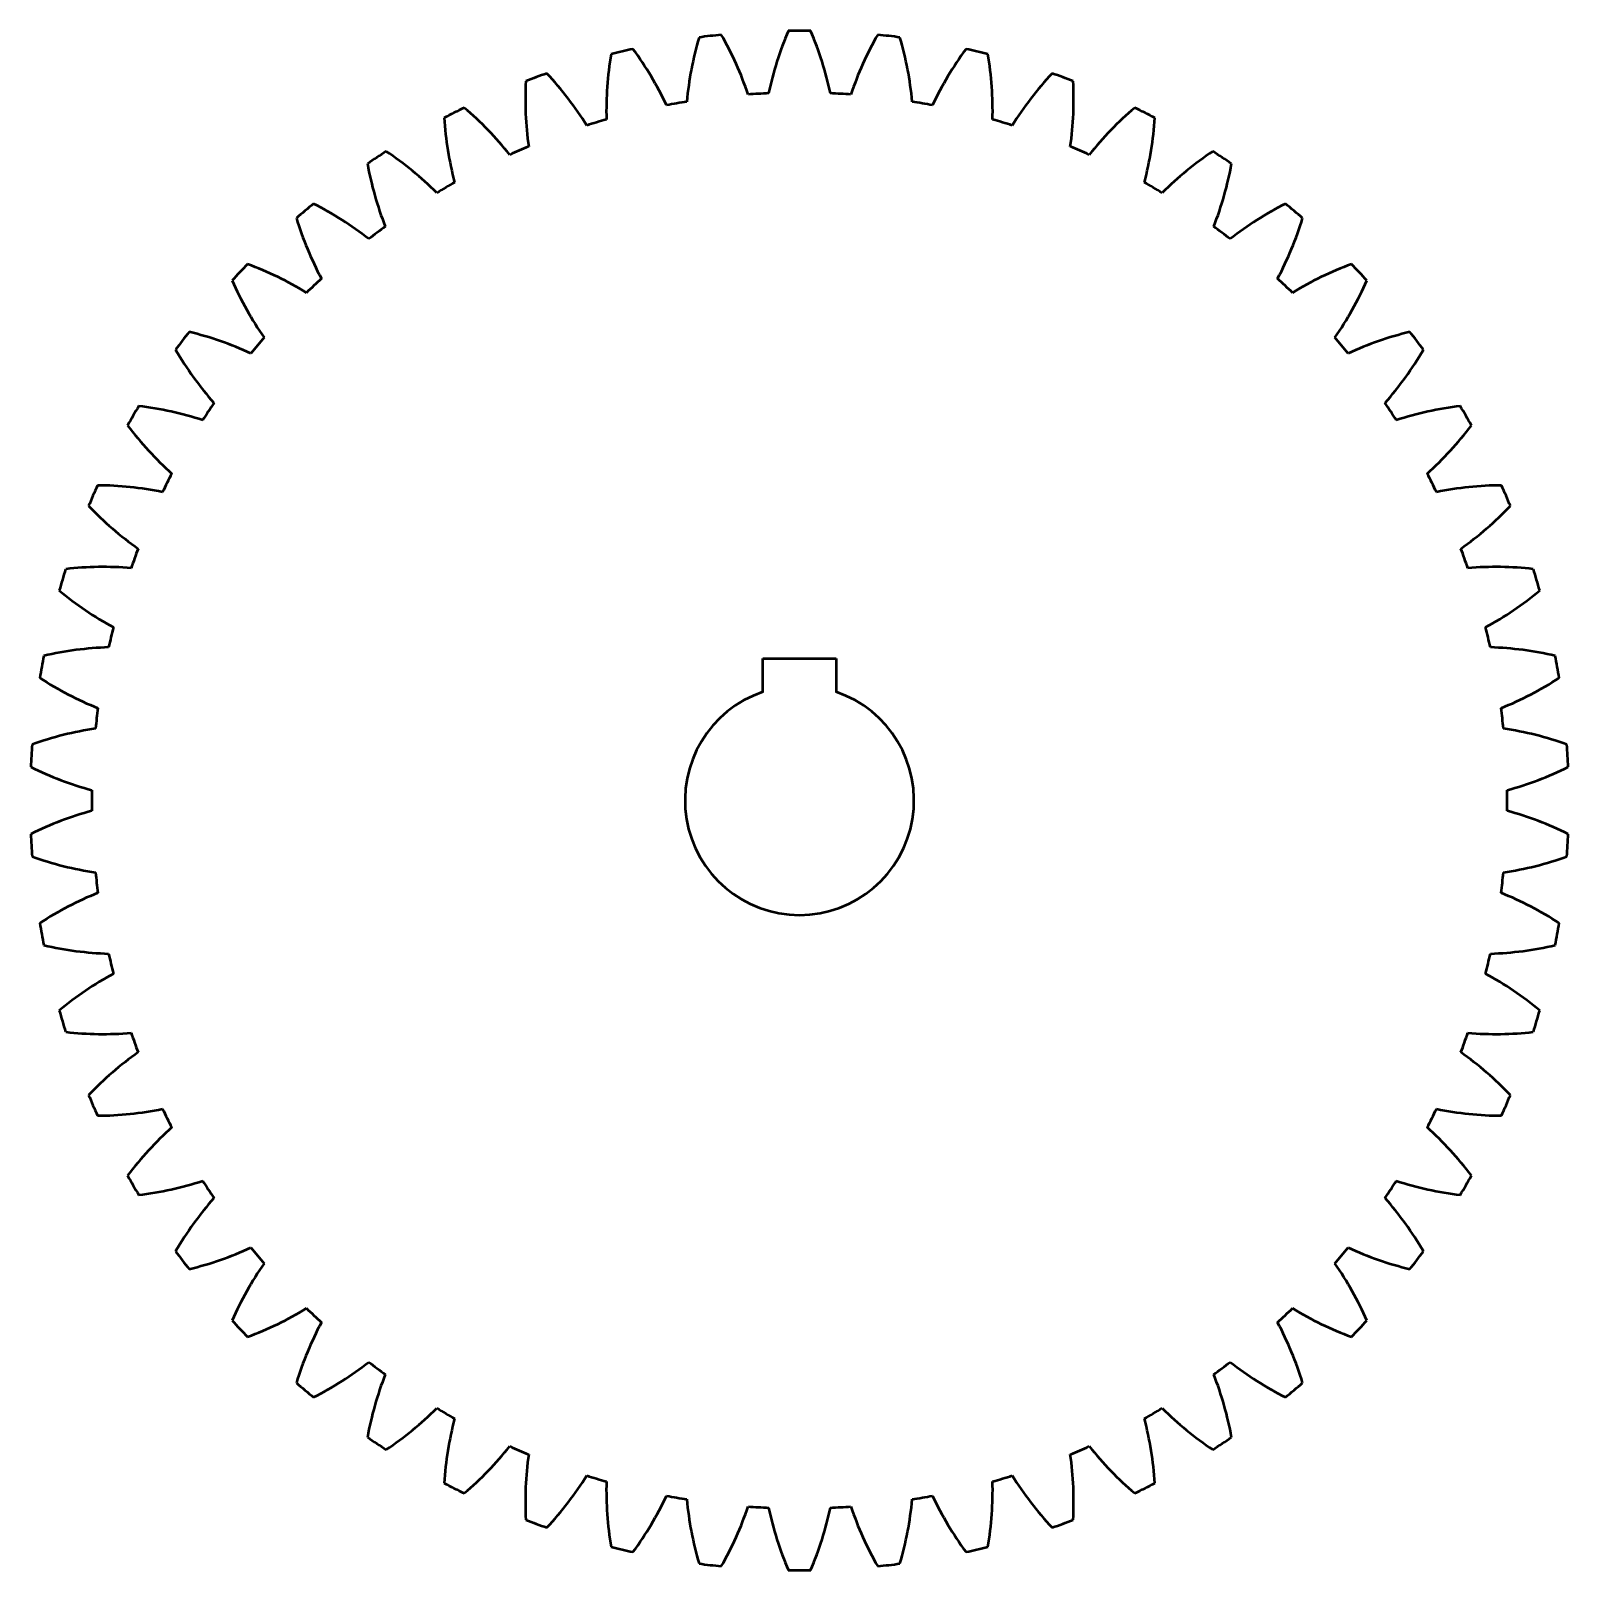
# Model space of a CAD drawing. Header units: millimetres. Extents: x 126 to 294, y 64 to 232.
import ezdxf

# ---------------------------------------------------------------- set-up
doc = ezdxf.new("R2010")
doc.units = ezdxf.units.MM
doc.layers.add('Visible (ISO)', color=7, linetype='Continuous', lineweight=50)

msp = doc.modelspace()

# ---------------------------------------------------------------- linework, layer by layer
at = {"layer": 'Visible (ISO)'}
for p, q in [((206, 160.34), (206, 164)), ((206, 164), (214, 164)), ((214, 164), (214, 160.34))]:
    msp.add_line(p, q, dxfattribs=at)
for centre, radius, start, end in [((210, 148.5), 84, 95.8333, 97.5), ((169.52, 213.82), 36.79, 18.5882, 29.7338), ((242.63, 218.08), 36.79, 156.9328, 168.0785), ((210, 148.5), 84, 89.1667, 90.8333), ((177.37, 218.08), 36.79, 11.9215, 23.0672), ((250.48, 213.82), 36.79, 150.2662, 161.4118), ((210, 148.5), 84, 82.5, 84.1667), ((210, 148.5), 84, 102.5, 104.1667), ((162.21, 208.68), 36.79, 25.2549, 36.4005), ((234.33, 221.39), 36.79, 163.5995, 174.7451), ((185.67, 221.39), 36.79, 5.2549, 16.4005), ((257.79, 208.68), 36.79, 143.5995, 154.7451), ((210, 148.5), 84, 75.8333, 77.5), ((225.7, 223.73), 36.79, 170.2662, 181.4118), ((194.3, 223.73), 36.79, 358.5882, 9.7338), ((216.86, 225.04), 36.79, 176.9328, 188.0785), ((210, 148.5), 84, 109.1667, 110.8333), ((155.55, 202.72), 36.79, 31.9215, 43.0672), ((264.45, 202.72), 36.79, 136.9328, 148.0785), ((210, 148.5), 84, 69.1667, 70.8333), ((203.14, 225.04), 36.79, 351.9215, 3.0672), ((210, 148.5), 77.25, 92.5, 94.1667), ((210, 148.5), 77.25, 85.8333, 87.5), ((210, 148.5), 84, 115.8333, 117.5), ((149.62, 196.03), 36.79, 38.5882, 49.7338), ((210, 148.5), 77.25, 99.1667, 100.8333), ((210, 148.5), 77.25, 79.1667, 80.8333), ((270.38, 196.03), 36.79, 130.2662, 141.4118), ((210, 148.5), 84, 62.5, 64.1667), ((207.93, 225.32), 36.79, 183.5995, 194.7451), ((210, 148.5), 77.25, 105.8333, 107.5), ((210, 148.5), 77.25, 72.5, 74.1667), ((212.07, 225.32), 36.79, 345.2549, 356.4005), ((210, 148.5), 84, 122.5, 124.1667), ((144.51, 188.7), 36.79, 45.2549, 56.4005), ((210, 148.5), 77.25, 112.5, 114.1667), ((210, 148.5), 77.25, 65.8333, 67.5), ((275.49, 188.7), 36.79, 123.5995, 134.7451), ((210, 148.5), 84, 55.8333, 57.5), ((199.03, 224.56), 36.79, 190.2662, 201.4118), ((220.97, 224.56), 36.79, 338.5882, 349.7338), ((210, 148.5), 77.25, 119.1667, 120.8333), ((210, 148.5), 77.25, 59.1667, 60.8333), ((210, 148.5), 84, 129.1667, 130.8333), ((140.28, 180.83), 36.79, 51.9215, 63.0672), ((279.72, 180.83), 36.79, 116.9328, 128.0785), ((210, 148.5), 84, 49.1667, 50.8333), ((190.27, 222.77), 36.79, 196.9328, 208.0785), ((229.73, 222.77), 36.79, 331.9215, 343.0672), ((210, 148.5), 77.25, 125.8333, 127.5), ((210, 148.5), 77.25, 52.5, 54.1667), ((210, 148.5), 84, 135.8333, 137.5), ((137, 172.52), 36.79, 58.5882, 69.7338), ((283, 172.52), 36.79, 110.2662, 121.4118), ((210, 148.5), 84, 42.5, 44.1667), ((181.78, 219.98), 36.79, 203.5995, 214.7451), ((210, 148.5), 77.25, 132.5, 134.1667), ((210, 148.5), 77.25, 45.8333, 47.5), ((238.22, 219.98), 36.79, 325.2549, 336.4005), ((210, 148.5), 84, 142.5, 144.1667), ((134.71, 163.88), 36.79, 65.2549, 76.4005), ((210, 148.5), 77.25, 139.1667, 140.8333), ((210, 148.5), 77.25, 39.1667, 40.8333), ((285.29, 163.88), 36.79, 103.5995, 114.7451), ((210, 148.5), 84, 35.8333, 37.5), ((173.67, 216.22), 36.79, 210.2662, 221.4118), ((246.33, 216.22), 36.79, 318.5882, 329.7338), ((210, 148.5), 84, 149.1667, 150.8333), ((133.43, 155.03), 36.79, 71.9215, 83.0672), ((210, 148.5), 77.25, 145.8333, 147.5), ((210, 148.5), 77.25, 32.5, 34.1667), ((286.57, 155.03), 36.79, 96.9328, 108.0785), ((210, 148.5), 84, 29.1667, 30.8333), ((166.06, 211.54), 36.79, 216.9328, 228.0785), ((253.94, 211.54), 36.79, 311.9215, 323.0672), ((210, 148.5), 77.25, 152.5, 154.1667), ((210, 148.5), 77.25, 25.8333, 27.5), ((210, 148.5), 84, 155.8333, 157.5), ((133.19, 146.1), 36.79, 78.5882, 89.7338), ((286.81, 146.1), 36.79, 90.2662, 101.4118), ((210, 148.5), 84, 22.5, 24.1667), ((159.04, 206.02), 36.79, 223.5995, 234.7451), ((260.96, 206.02), 36.79, 305.2549, 316.4005), ((210, 148.5), 77.25, 159.1667, 160.8333), ((210, 148.5), 77.25, 19.1667, 20.8333), ((210, 148.5), 84, 162.5, 164.1667), ((133.99, 137.2), 36.79, 85.2549, 96.4005), ((286.01, 137.2), 36.79, 83.5995, 94.7451), ((210, 148.5), 84, 15.8333, 17.5), ((152.7, 199.71), 36.79, 230.2662, 241.4118), ((267.3, 199.71), 36.79, 298.5882, 309.7338), ((210, 148.5), 77.25, 165.8333, 167.5), ((210, 148.5), 77.25, 12.5, 14.1667), ((135.81, 128.45), 36.79, 91.9215, 103.0672), ((284.19, 128.45), 36.79, 76.9328, 88.0785), ((210, 148.5), 84, 169.1667, 170.8333), ((210, 148.5), 84, 9.1667, 10.8333), ((147.15, 192.71), 36.79, 236.9328, 248.0785), ((272.85, 192.71), 36.79, 291.9215, 303.0672), ((210, 148.5), 12.5, 108.6629, 71.3371), ((210, 148.5), 77.25, 172.5, 174.1667), ((210, 148.5), 77.25, 5.8333, 7.5), ((138.64, 119.98), 36.79, 98.5882, 109.7338), ((281.36, 119.98), 36.79, 70.2662, 81.4118), ((210, 148.5), 84, 175.8333, 177.5), ((210, 148.5), 84, 2.5, 4.1667), ((142.44, 185.12), 36.79, 243.5995, 254.7451), ((277.56, 185.12), 36.79, 285.2549, 296.4005), ((210, 148.5), 77.25, 179.1667, 180.8333), ((210, 148.5), 77.25, 359.1667, 0.8333), ((142.44, 111.88), 36.79, 105.2549, 116.4005), ((277.56, 111.88), 36.79, 63.5995, 74.7451), ((210, 148.5), 84, 182.5, 184.1667), ((210, 148.5), 84, 355.8333, 357.5), ((138.64, 177.02), 36.79, 250.2662, 261.4118), ((281.36, 177.02), 36.79, 278.5882, 289.7338), ((210, 148.5), 77.25, 185.8333, 187.5), ((210, 148.5), 77.25, 352.5, 354.1667), ((147.15, 104.29), 36.79, 111.9215, 123.0672), ((272.85, 104.29), 36.79, 56.9328, 68.0785), ((210, 148.5), 84, 189.1667, 190.8333), ((210, 148.5), 84, 349.1667, 350.8333), ((135.81, 168.55), 36.79, 256.9328, 268.0785), ((210, 148.5), 77.25, 192.5, 194.1667), ((210, 148.5), 77.25, 345.8333, 347.5), ((284.19, 168.55), 36.79, 271.9215, 283.0672), ((152.7, 97.29), 36.79, 118.5882, 129.7338), ((267.3, 97.29), 36.79, 50.2662, 61.4118), ((210, 148.5), 84, 195.8333, 197.5), ((210, 148.5), 84, 342.5, 344.1667), ((133.99, 159.8), 36.79, 263.5995, 274.7451), ((210, 148.5), 77.25, 199.1667, 200.8333), ((210, 148.5), 77.25, 339.1667, 340.8333), ((286.01, 159.8), 36.79, 265.2549, 276.4005), ((159.04, 90.98), 36.79, 125.2549, 136.4005), ((260.96, 90.98), 36.79, 43.5995, 54.7451), ((210, 148.5), 84, 202.5, 204.1667), ((210, 148.5), 84, 335.8333, 337.5), ((133.19, 150.9), 36.79, 270.2662, 281.4118), ((210, 148.5), 77.25, 205.8333, 207.5), ((210, 148.5), 77.25, 332.5, 334.1667), ((286.81, 150.9), 36.79, 258.5882, 269.7338), ((166.06, 85.46), 36.79, 131.9215, 143.0672), ((253.94, 85.46), 36.79, 36.9328, 48.0785), ((210, 148.5), 84, 209.1667, 210.8333), ((210, 148.5), 84, 329.1667, 330.8333), ((133.43, 141.97), 36.79, 276.9328, 288.0785), ((210, 148.5), 77.25, 212.5, 214.1667), ((210, 148.5), 77.25, 325.8333, 327.5), ((286.57, 141.97), 36.79, 251.9215, 263.0672), ((173.67, 80.78), 36.79, 138.5882, 149.7338), ((246.33, 80.78), 36.79, 30.2662, 41.4118), ((210, 148.5), 84, 215.8333, 217.5), ((134.71, 133.12), 36.79, 283.5995, 294.7451), ((210, 148.5), 77.25, 219.1667, 220.8333), ((210, 148.5), 77.25, 319.1667, 320.8333), ((285.29, 133.12), 36.79, 245.2549, 256.4005), ((210, 148.5), 84, 322.5, 324.1667), ((181.78, 77.02), 36.79, 145.2549, 156.4005), ((238.22, 77.02), 36.79, 23.5995, 34.7451), ((137, 124.48), 36.79, 290.2662, 301.4118), ((210, 148.5), 77.25, 225.8333, 227.5), ((210, 148.5), 77.25, 312.5, 314.1667), ((283, 124.48), 36.79, 238.5882, 249.7338), ((210, 148.5), 84, 222.5, 224.1667), ((190.27, 74.23), 36.79, 151.9215, 163.0672), ((229.73, 74.23), 36.79, 16.9328, 28.0785), ((210, 148.5), 84, 315.8333, 317.5), ((140.28, 116.17), 36.79, 296.9328, 308.0785), ((199.03, 72.44), 36.79, 158.5882, 169.7338), ((210, 148.5), 77.25, 232.5, 234.1667), ((210, 148.5), 77.25, 305.8333, 307.5), ((220.97, 72.44), 36.79, 10.2662, 21.4118), ((279.72, 116.17), 36.79, 231.9215, 243.0672), ((210, 148.5), 84, 229.1667, 230.8333), ((210, 148.5), 84, 309.1667, 310.8333), ((144.51, 108.3), 36.79, 303.5995, 314.7451), ((210, 148.5), 77.25, 239.1667, 240.8333), ((207.93, 71.68), 36.79, 165.2549, 176.4005), ((210, 148.5), 77.25, 299.1667, 300.8333), ((212.07, 71.68), 36.79, 3.5995, 14.7451), ((275.49, 108.3), 36.79, 225.2549, 236.4005), ((210, 148.5), 84, 235.8333, 237.5), ((210, 148.5), 84, 302.5, 304.1667), ((149.62, 100.97), 36.79, 310.2662, 321.4118), ((210, 148.5), 77.25, 245.8333, 247.5), ((210, 148.5), 77.25, 292.5, 294.1667), ((270.38, 100.97), 36.79, 218.5882, 229.7338), ((216.86, 71.96), 36.79, 171.9215, 183.0672), ((203.14, 71.96), 36.79, 356.9328, 8.0785), ((210, 148.5), 84, 242.5, 244.1667), ((155.55, 94.28), 36.79, 316.9328, 328.0785), ((210, 148.5), 77.25, 252.5, 254.1667), ((225.7, 73.27), 36.79, 178.5882, 189.7338), ((194.3, 73.27), 36.79, 350.2662, 1.4118), ((210, 148.5), 77.25, 285.8333, 287.5), ((264.45, 94.28), 36.79, 211.9215, 223.0672), ((210, 148.5), 84, 295.8333, 297.5), ((162.21, 88.32), 36.79, 323.5995, 334.7451), ((210, 148.5), 77.25, 259.1667, 260.8333), ((210, 148.5), 77.25, 279.1667, 280.8333), ((257.79, 88.32), 36.79, 205.2549, 216.4005), ((234.33, 75.61), 36.79, 185.2549, 196.4005), ((169.52, 83.18), 36.79, 330.2662, 341.4118), ((210, 148.5), 77.25, 265.8333, 267.5), ((242.63, 78.92), 36.79, 191.9215, 203.0672), ((177.37, 78.92), 36.79, 336.9328, 348.0785), ((210, 148.5), 77.25, 272.5, 274.1667), ((250.48, 83.18), 36.79, 198.5882, 209.7338), ((185.67, 75.61), 36.79, 343.5995, 354.7451), ((210, 148.5), 84, 249.1667, 250.8333), ((210, 148.5), 84, 289.1667, 290.8333), ((210, 148.5), 84, 255.8333, 257.5), ((210, 148.5), 84, 282.5, 284.1667), ((210, 148.5), 84, 262.5, 264.1667), ((210, 148.5), 84, 269.1667, 270.8333), ((210, 148.5), 84, 275.8333, 277.5)]:
    msp.add_arc(centre, radius, start, end, dxfattribs=at)

doc.saveas('drawing.dxf')
